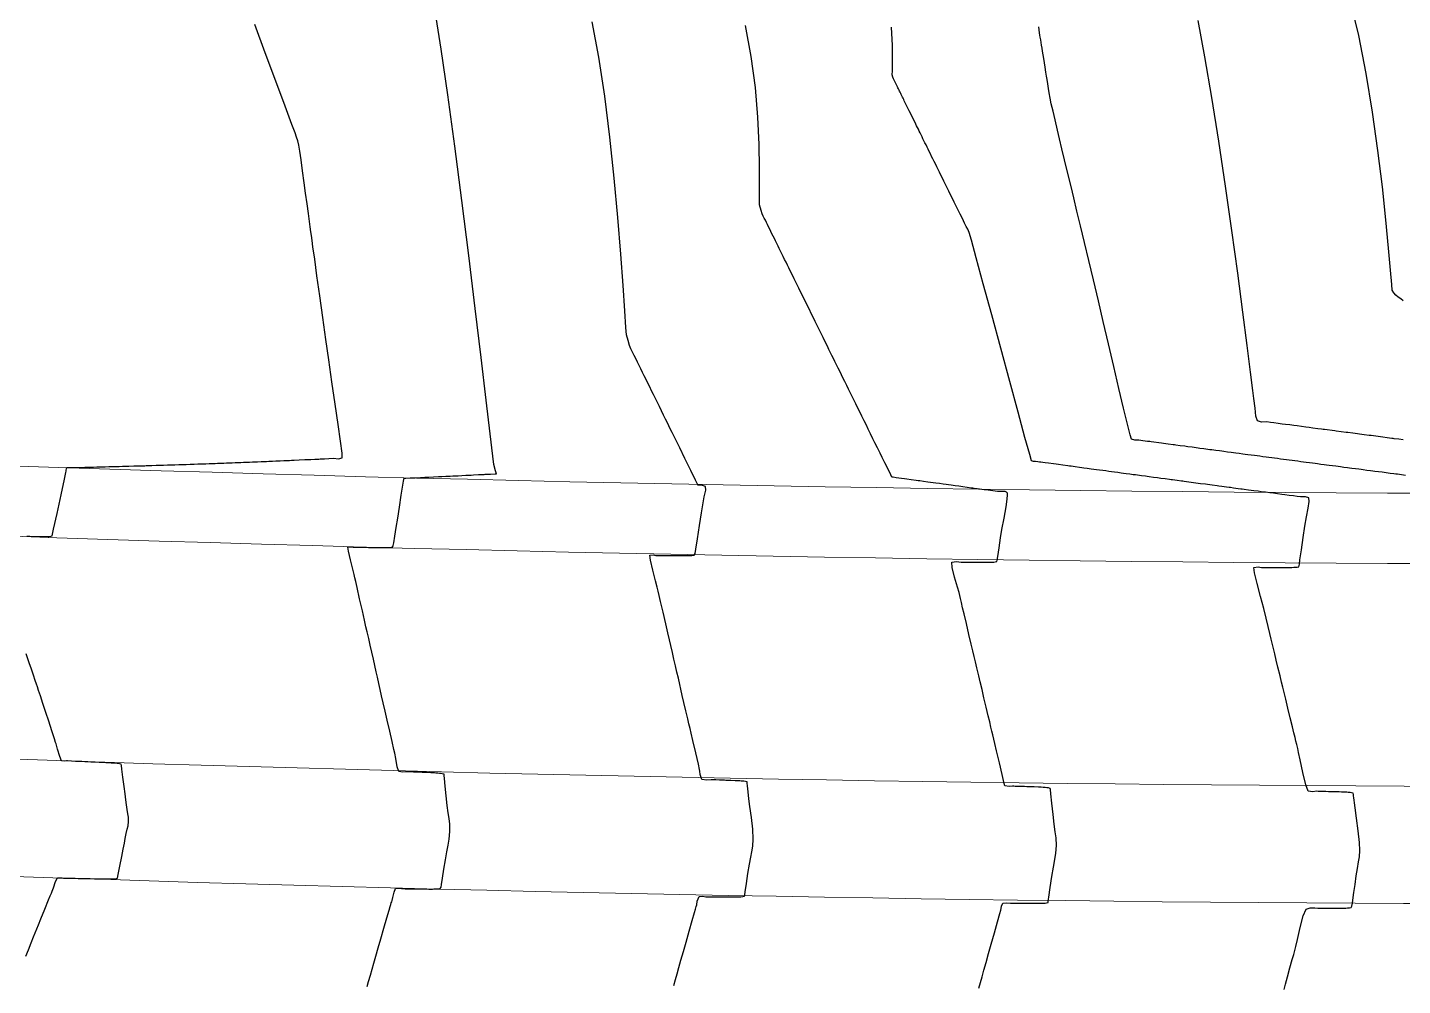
# Model space of a CAD drawing. Header units: millimetres. Extents: x 340454 to 342791, y 6993867 to 6995092.
# Drawn here: x 341532.6 to 341591.3, y 6994410 to 6994450.8 of the extents above; entities that cross this region are included whole.
import ezdxf

# ---------------------------------------------------------------- set-up
doc = ezdxf.new("R2010")
doc.units = ezdxf.units.MM
doc.header["$LTSCALE"] = 10
for name, color, linetype in [('T-HM-CURVA_INTERMEDIARIA', 45, 'Continuous'), ('T-HM-CURVA_MESTRA', 20, 'Continuous'), ('URB-Calçadas', 2, 'Continuous'), ('URB-Quadras', 3, 'Continuous')]:
    doc.layers.add(name, color=color, linetype=linetype)

msp = doc.modelspace()

# ---------------------------------------------------------------- linework, layer by layer
at = {"layer": 'T-HM-CURVA_INTERMEDIARIA', "color": 45, "linetype": 'Continuous', "lineweight": -3, "flags": 128}
for points, elevation in [([(341591.296, 6994439.182), (341591.188, 6994439.266), (341591.074, 6994439.348), (341590.973, 6994439.432), (341590.89, 6994439.532), (341590.828, 6994439.644), (341590.805, 6994439.878), (341590.754, 6994440.495), (341590.67, 6994441.435), (341590.554, 6994442.639), (341590.402, 6994444.045), (341590.212, 6994445.595), (341589.982, 6994447.227), (341589.711, 6994448.882), (341589.395, 6994450.5), (341589.033, 6994452.02)], 697), ([(341547.067, 6994409.943), (341547.13, 6994410.156), (341547.208, 6994410.425), (341547.281, 6994410.675), (341547.357, 6994410.938), (341547.444, 6994411.236), (341547.546, 6994411.589), (341547.656, 6994411.968), (341547.788, 6994412.422), (341547.917, 6994412.863), (341548.015, 6994413.202), (341548.057, 6994413.348), (341548.082, 6994413.434), (341548.103, 6994413.505), (341548.118, 6994413.556), (341548.133, 6994413.608), (341548.161, 6994413.738), (341548.22, 6994413.971), (341548.281, 6994414.118), (341548.423, 6994414.131), (341548.533, 6994414.115), (341548.621, 6994414.114), (341548.7, 6994414.113), (341548.806, 6994414.111), (341548.969, 6994414.109), (341549.122, 6994414.107), (341549.198, 6994414.106), (341549.273, 6994414.105), (341549.456, 6994414.103), (341549.622, 6994414.1), (341549.705, 6994414.099), (341549.778, 6994414.099), (341549.858, 6994414.099), (341549.911, 6994414.1), (341549.975, 6994414.101), (341550.071, 6994414.106), (341550.123, 6994414.11), (341550.188, 6994414.118), (341550.228, 6994414.173), (341550.246, 6994414.285), (341550.29, 6994414.567), (341550.349, 6994414.945), (341550.413, 6994415.348), (341550.475, 6994415.687), (341550.534, 6994415.962), (341550.579, 6994416.231), (341550.603, 6994416.553), (341550.599, 6994416.864), (341550.571, 6994417.107), (341550.532, 6994417.35), (341550.491, 6994417.662), (341550.45, 6994418.069), (341550.408, 6994418.484), (341550.376, 6994418.808), (341550.362, 6994418.941), (341550.356, 6994418.997), (341550.28, 6994419.017), (341550.218, 6994419.026), (341550.157, 6994419.032), (341550.083, 6994419.039), (341550.003, 6994419.045), (341549.952, 6994419.048), (341549.867, 6994419.052), (341549.784, 6994419.056), (341549.608, 6994419.064), (341549.415, 6994419.072), (341549.34, 6994419.076), (341549.264, 6994419.079), (341549.167, 6994419.083), (341549.046, 6994419.089), (341548.921, 6994419.094), (341548.765, 6994419.101), (341548.59, 6994419.081), (341548.426, 6994419.116), (341548.35, 6994419.304), (341548.303, 6994419.579), (341548.284, 6994419.739), (341548.266, 6994419.818), (341548.248, 6994419.898), (341548.214, 6994420.046), (341548.135, 6994420.39), (341548.033, 6994420.838), (341547.928, 6994421.299), (341547.841, 6994421.683), (341547.759, 6994422.042), (341547.69, 6994422.344), (341547.629, 6994422.612), (341547.571, 6994422.865), (341547.509, 6994423.138), (341547.46, 6994423.355), (341547.398, 6994423.627), (341547.337, 6994423.9), (341547.269, 6994424.197), (341547.201, 6994424.497), (341547.138, 6994424.778), (341547.073, 6994425.062), (341547.022, 6994425.287), (341546.957, 6994425.572), (341546.869, 6994425.96), (341546.751, 6994426.481), (341546.643, 6994426.959), (341546.584, 6994427.218), (341546.55, 6994427.367), (341546.516, 6994427.516), (341546.46, 6994427.745), (341546.364, 6994428.134), (341546.279, 6994428.506), (341546.252, 6994428.684), (341546.367, 6994428.694), (341546.47, 6994428.681), (341546.546, 6994428.68), (341546.675, 6994428.678), (341546.841, 6994428.676), (341546.953, 6994428.674), (341547.049, 6994428.673), (341547.129, 6994428.672), (341547.21, 6994428.67), (341547.384, 6994428.668), (341547.546, 6994428.666), (341547.609, 6994428.665), (341547.667, 6994428.664), (341547.721, 6994428.664), (341547.774, 6994428.663), (341547.873, 6994428.664), (341547.945, 6994428.666), (341548.04, 6994428.671), (341548.096, 6994428.675), (341548.149, 6994428.682), (341548.188, 6994428.747), (341548.207, 6994428.86), (341548.251, 6994429.142), (341548.311, 6994429.52), (341548.375, 6994429.923), (341548.448, 6994430.386), (341548.529, 6994430.9), (341548.596, 6994431.318), (341548.624, 6994431.499), (341548.631, 6994431.56), (341548.643, 6994431.615), (341548.725, 6994431.623), (341548.908, 6994431.63), (341549.126, 6994431.638), (341549.348, 6994431.649), (341549.538, 6994431.659), (341549.624, 6994431.663), (341549.709, 6994431.667), (341549.909, 6994431.677), (341550.122, 6994431.687), (341550.192, 6994431.691), (341550.263, 6994431.694), (341550.43, 6994431.702), (341550.62, 6994431.712), (341550.724, 6994431.717), (341550.827, 6994431.722), (341550.952, 6994431.728), (341551.118, 6994431.736), (341551.282, 6994431.745), (341551.407, 6994431.751), (341551.511, 6994431.756), (341551.616, 6994431.761), (341551.828, 6994431.772), (341552.007, 6994431.781), (341552.06, 6994431.783), (341552.114, 6994431.786), (341552.33, 6994431.797), (341552.538, 6994431.807), (341552.594, 6994431.81), (341552.55, 6994431.94), (341552.475, 6994432.2), (341552.429, 6994432.567), (341552.318, 6994433.517), (341552.15, 6994434.95), (341551.936, 6994436.763), (341551.685, 6994438.854), (341551.407, 6994441.122), (341551.113, 6994443.464), (341550.812, 6994445.779), (341550.515, 6994447.966), (341550.23, 6994449.921), (341549.968, 6994451.543)], 703), ([(341560.155, 6994409.978), (341560.229, 6994410.235), (341560.3, 6994410.482), (341560.377, 6994410.755), (341560.466, 6994411.067), (341560.571, 6994411.434), (341560.682, 6994411.825), (341560.817, 6994412.296), (341560.947, 6994412.753), (341561.046, 6994413.1), (341561.087, 6994413.244), (341561.104, 6994413.301), (341561.118, 6994413.352), (341561.139, 6994413.423), (341561.163, 6994413.582), (341561.239, 6994413.775), (341561.405, 6994413.794), (341561.527, 6994413.772), (341561.578, 6994413.772), (341561.629, 6994413.772), (341561.717, 6994413.771), (341561.84, 6994413.77), (341561.998, 6994413.768), (341562.129, 6994413.767), (341562.199, 6994413.767), (341562.268, 6994413.766), (341562.449, 6994413.765), (341562.63, 6994413.763), (341562.707, 6994413.763), (341562.769, 6994413.763), (341562.829, 6994413.764), (341562.909, 6994413.766), (341562.959, 6994413.767), (341563.02, 6994413.771), (341563.1, 6994413.777), (341563.175, 6994413.792), (341563.185, 6994413.844), (341563.207, 6994413.985), (341563.259, 6994414.327), (341563.325, 6994414.757), (341563.387, 6994415.161), (341563.441, 6994415.459), (341563.491, 6994415.691), (341563.529, 6994415.922), (341563.549, 6994416.221), (341563.53, 6994416.649), (341563.473, 6994417.153), (341563.409, 6994417.622), (341563.366, 6994417.949), (341563.335, 6994418.249), (341563.308, 6994418.5), (341563.297, 6994418.608), (341563.289, 6994418.665), (341563.217, 6994418.683), (341563.152, 6994418.692), (341563.098, 6994418.697), (341563.037, 6994418.703), (341562.985, 6994418.707), (341562.92, 6994418.711), (341562.861, 6994418.714), (341562.779, 6994418.718), (341562.589, 6994418.725), (341562.386, 6994418.733), (341562.317, 6994418.736), (341562.247, 6994418.739), (341562.116, 6994418.744), (341561.959, 6994418.75), (341561.854, 6994418.754), (341561.748, 6994418.758), (341561.569, 6994418.736), (341561.359, 6994418.773), (341561.281, 6994418.98), (341561.276, 6994419.13), (341561.259, 6994419.202), (341561.208, 6994419.421), (341561.094, 6994419.909), (341560.973, 6994420.429), (341560.9, 6994420.744), (341560.853, 6994420.944), (341560.807, 6994421.144), (341560.756, 6994421.363), (341560.678, 6994421.696), (341560.594, 6994422.057), (341560.524, 6994422.358), (341560.463, 6994422.618), (341560.416, 6994422.825), (341560.355, 6994423.086), (341560.296, 6994423.342), (341560.232, 6994423.617), (341560.166, 6994423.902), (341560.1, 6994424.186), (341560.03, 6994424.488), (341559.974, 6994424.727), (341559.904, 6994425.028), (341559.815, 6994425.414), (341559.7, 6994425.908), (341559.595, 6994426.362), (341559.534, 6994426.624), (341559.494, 6994426.797), (341559.454, 6994426.971), (341559.385, 6994427.242), (341559.27, 6994427.692), (341559.169, 6994428.122), (341559.139, 6994428.331), (341559.277, 6994428.346), (341559.397, 6994428.328), (341559.488, 6994428.327), (341559.568, 6994428.327), (341559.677, 6994428.326), (341559.838, 6994428.324), (341559.985, 6994428.323), (341560.059, 6994428.322), (341560.133, 6994428.322), (341560.317, 6994428.32), (341560.483, 6994428.318), (341560.555, 6994428.318), (341560.605, 6994428.318), (341560.661, 6994428.318), (341560.76, 6994428.319), (341560.85, 6994428.322), (341560.927, 6994428.326), (341560.981, 6994428.331), (341561.031, 6994428.338), (341561.075, 6994428.403), (341561.104, 6994428.59), (341561.174, 6994429.041), (341561.26, 6994429.607), (341561.342, 6994430.14), (341561.395, 6994430.49), (341561.463, 6994430.83), (341561.522, 6994431.113), (341561.516, 6994431.273), (341561.336, 6994431.324), (341561.198, 6994431.318), (341561.175, 6994431.364), (341561.09, 6994431.536), (341560.886, 6994431.95), (341560.636, 6994432.459), (341560.411, 6994432.914), (341560.286, 6994433.169), (341560.215, 6994433.312), (341560.159, 6994433.426), (341560.09, 6994433.565), (341559.995, 6994433.759), (341559.902, 6994433.948), (341559.81, 6994434.134), (341559.72, 6994434.316), (341559.631, 6994434.497), (341559.544, 6994434.673), (341559.459, 6994434.846), (341559.375, 6994435.017), (341559.292, 6994435.185), (341559.211, 6994435.349), (341559.131, 6994435.512), (341559.052, 6994435.671), (341558.975, 6994435.828), (341558.899, 6994435.982), (341558.823, 6994436.136), (341558.75, 6994436.284), (341558.677, 6994436.433), (341558.606, 6994436.576), (341558.535, 6994436.72), (341558.467, 6994436.859), (341558.396, 6994436.995), (341558.331, 6994437.134), (341558.276, 6994437.282), (341558.21, 6994437.488), (341558.145, 6994437.742), (341558.119, 6994438.044), (341558.071, 6994438.765), (341557.998, 6994439.835), (341557.899, 6994441.182), (341557.773, 6994442.735), (341557.618, 6994444.422), (341557.433, 6994446.173), (341557.215, 6994447.916), (341556.963, 6994449.579), (341556.676, 6994451.092)], 702), ([(341591.296, 6994433.257), (341591.104, 6994433.282), (341590.913, 6994433.306), (341590.861, 6994433.313), (341590.808, 6994433.32), (341590.612, 6994433.345), (341590.417, 6994433.371), (341590.32, 6994433.383), (341590.12, 6994433.409), (341589.921, 6994433.435), (341589.833, 6994433.447), (341589.628, 6994433.473), (341589.425, 6994433.5), (341589.345, 6994433.51), (341589.137, 6994433.538), (341588.93, 6994433.565), (341588.857, 6994433.574), (341588.645, 6994433.602), (341588.434, 6994433.629), (341588.369, 6994433.638), (341588.256, 6994433.653), (341588.051, 6994433.68), (341587.938, 6994433.694), (341587.882, 6994433.702), (341587.809, 6994433.711), (341587.642, 6994433.733), (341587.442, 6994433.759), (341587.276, 6994433.781), (341587.13, 6994433.8), (341586.947, 6994433.824), (341586.769, 6994433.848), (341586.628, 6994433.866), (341586.451, 6994433.89), (341586.272, 6994433.913), (341586.13, 6994433.932), (341585.955, 6994433.955), (341585.774, 6994433.979), (341585.629, 6994433.998), (341585.473, 6994434.018), (341585.246, 6994434.016), (341585.075, 6994434.071), (341585.005, 6994434.269), (341584.969, 6994434.613), (341584.922, 6994435.027), (341584.877, 6994435.366), (341584.78, 6994436.139), (341584.635, 6994437.276), (341584.45, 6994438.709), (341584.231, 6994440.367), (341583.983, 6994442.18), (341583.713, 6994444.08), (341583.427, 6994445.996), (341583.131, 6994447.859), (341582.832, 6994449.598), (341582.536, 6994451.145)], 698), ([(341532.539, 6994429.147), (341532.621, 6994429.145), (341532.672, 6994429.144), (341532.772, 6994429.141), (341532.883, 6994429.138), (341532.947, 6994429.137), (341533.001, 6994429.136), (341533.056, 6994429.135), (341533.119, 6994429.135), (341533.181, 6994429.134), (341533.246, 6994429.134), (341533.31, 6994429.135), (341533.366, 6994429.136), (341533.42, 6994429.137), (341533.487, 6994429.14), (341533.57, 6994429.146), (341533.63, 6994429.161), (341533.691, 6994429.443), (341533.834, 6994430.112), (341534.005, 6994430.912), (341534.148, 6994431.584), (341534.209, 6994431.87), (341534.22, 6994431.92), (341534.23, 6994431.969), (341534.239, 6994432.022), (341534.252, 6994432.071), (341534.328, 6994432.076), (341534.497, 6994432.078), (341534.7, 6994432.081), (341534.872, 6994432.084), (341535.025, 6994432.088), (341535.212, 6994432.092), (341535.39, 6994432.097), (341535.532, 6994432.1), (341535.71, 6994432.104), (341535.896, 6994432.109), (341536.045, 6994432.113), (341536.208, 6994432.117), (341536.484, 6994432.124), (341536.627, 6994432.128), (341536.706, 6994432.13), (341536.905, 6994432.136), (341537.108, 6994432.142), (341537.203, 6994432.144), (341537.394, 6994432.15), (341537.589, 6994432.155), (341537.645, 6994432.157), (341537.701, 6994432.159), (341537.884, 6994432.164), (341538.07, 6994432.17), (341538.135, 6994432.172), (341538.199, 6994432.174), (341538.373, 6994432.179), (341538.551, 6994432.185), (341538.624, 6994432.187), (341538.697, 6994432.189), (341538.862, 6994432.195), (341539.031, 6994432.2), (341539.113, 6994432.203), (341539.195, 6994432.206), (341539.35, 6994432.211), (341539.512, 6994432.216), (341539.602, 6994432.219), (341539.693, 6994432.222), (341539.839, 6994432.228), (341539.992, 6994432.233), (341540.092, 6994432.236), (341540.191, 6994432.24), (341540.328, 6994432.245), (341540.473, 6994432.25), (341540.581, 6994432.254), (341540.689, 6994432.258), (341540.817, 6994432.263), (341540.953, 6994432.268), (341541.07, 6994432.272), (341541.187, 6994432.277), (341541.307, 6994432.281), (341541.434, 6994432.286), (341541.563, 6994432.291), (341541.685, 6994432.296), (341541.8, 6994432.3), (341541.914, 6994432.305), (341542.052, 6994432.31), (341542.183, 6994432.316), (341542.289, 6994432.32), (341542.395, 6994432.324), (341542.541, 6994432.33), (341542.681, 6994432.336), (341542.778, 6994432.34), (341542.876, 6994432.344), (341543.031, 6994432.351), (341543.179, 6994432.357), (341543.268, 6994432.361), (341543.357, 6994432.365), (341543.52, 6994432.372), (341543.677, 6994432.378), (341543.757, 6994432.382), (341543.838, 6994432.386), (341543.963, 6994432.391), (341544.175, 6994432.401), (341544.414, 6994432.412), (341544.555, 6994432.418), (341544.614, 6994432.421), (341544.673, 6994432.423), (341544.843, 6994432.431), (341545.004, 6994432.439), (341545.072, 6994432.442), (341545.156, 6994432.446), (341545.249, 6994432.45), (341545.442, 6994432.46), (341545.637, 6994432.469), (341545.853, 6994432.449), (341546.001, 6994432.486), (341545.998, 6994432.693), (341545.939, 6994433.195), (341545.838, 6994433.916), (341545.71, 6994434.783), (341545.568, 6994435.724), (341545.429, 6994436.664), (341545.305, 6994437.53), (341545.174, 6994438.477), (341545.047, 6994439.403), (341544.93, 6994440.251), (341544.832, 6994440.964), (341544.76, 6994441.485), (341544.722, 6994441.759), (341544.693, 6994441.969), (341544.67, 6994442.135), (341544.641, 6994442.346), (341544.61, 6994442.572), (341544.563, 6994442.911), (341544.506, 6994443.324), (341544.444, 6994443.772), (341544.383, 6994444.216), (341544.315, 6994444.733), (341544.256, 6994445.195), (341544.205, 6994445.569), (341544.162, 6994445.822), (341544.111, 6994446.016), (341544.059, 6994446.167), (341543.992, 6994446.358), (341543.861, 6994446.709), (341543.567, 6994447.489), (341543.167, 6994448.556), (341542.719, 6994449.765), (341542.279, 6994450.973)], 704), ([(341573.181, 6994409.863), (341573.25, 6994410.109), (341573.319, 6994410.353), (341573.397, 6994410.635), (341573.489, 6994410.961), (341573.595, 6994411.341), (341573.708, 6994411.745), (341573.844, 6994412.232), (341573.976, 6994412.703), (341574.076, 6994413.06), (341574.116, 6994413.203), (341574.133, 6994413.262), (341574.148, 6994413.366), (341574.198, 6994413.494), (341574.373, 6994413.508), (341574.524, 6994413.493), (341574.581, 6994413.493), (341574.638, 6994413.493), (341574.735, 6994413.493), (341574.877, 6994413.492), (341575.028, 6994413.491), (341575.139, 6994413.491), (341575.201, 6994413.491), (341575.264, 6994413.491), (341575.445, 6994413.49), (341575.622, 6994413.489), (341575.678, 6994413.49), (341575.728, 6994413.49), (341575.797, 6994413.491), (341575.87, 6994413.493), (341575.948, 6994413.497), (341576.012, 6994413.501), (341576.066, 6994413.507), (341576.134, 6994413.52), (341576.144, 6994413.578), (341576.17, 6994413.75), (341576.23, 6994414.157), (341576.302, 6994414.639), (341576.361, 6994415.037), (341576.421, 6994415.364), (341576.471, 6994415.624), (341576.497, 6994415.952), (341576.483, 6994416.28), (341576.443, 6994416.541), (341576.395, 6994416.871), (341576.35, 6994417.271), (341576.297, 6994417.755), (341576.251, 6994418.164), (341576.232, 6994418.337), (341576.23, 6994418.389), (341576.15, 6994418.412), (341576.087, 6994418.42), (341576.01, 6994418.428), (341575.92, 6994418.435), (341575.843, 6994418.439), (341575.79, 6994418.441), (341575.732, 6994418.444), (341575.546, 6994418.45), (341575.358, 6994418.457), (341575.295, 6994418.459), (341575.232, 6994418.461), (341575.132, 6994418.465), (341574.988, 6994418.47), (341574.837, 6994418.475), (341574.733, 6994418.478), (341574.676, 6994418.48), (341574.619, 6994418.482), (341574.468, 6994418.473), (341574.294, 6994418.494), (341574.255, 6994418.597), (341574.238, 6994418.729), (341574.178, 6994418.983), (341574.059, 6994419.482), (341573.936, 6994419.997), (341573.863, 6994420.301), (341573.82, 6994420.485), (341573.776, 6994420.668), (341573.738, 6994420.83), (341573.696, 6994421.006), (341573.645, 6994421.223), (341573.582, 6994421.486), (341573.494, 6994421.855), (341573.399, 6994422.255), (341573.315, 6994422.608), (341573.237, 6994422.936), (341573.175, 6994423.197), (341573.097, 6994423.526), (341573.033, 6994423.793), (341572.98, 6994424.019), (341572.924, 6994424.254), (341572.855, 6994424.548), (341572.758, 6994424.956), (341572.647, 6994425.425), (341572.549, 6994425.841), (341572.489, 6994426.092), (341572.435, 6994426.321), (341572.395, 6994426.488), (341572.364, 6994426.619), (341572.333, 6994426.75), (341572.266, 6994426.979), (341572.146, 6994427.398), (341572.044, 6994427.816), (341572.028, 6994428.04), (341572.229, 6994428.071), (341572.426, 6994428.038), (341572.534, 6994428.038), (341572.642, 6994428.037), (341572.797, 6994428.037), (341572.924, 6994428.036), (341572.991, 6994428.036), (341573.059, 6994428.035), (341573.241, 6994428.035), (341573.422, 6994428.034), (341573.489, 6994428.034), (341573.55, 6994428.034), (341573.649, 6994428.036), (341573.739, 6994428.039), (341573.816, 6994428.044), (341573.878, 6994428.05), (341573.953, 6994428.064), (341573.963, 6994428.122), (341573.987, 6994428.278), (341574.041, 6994428.646), (341574.106, 6994429.084), (341574.168, 6994429.437), (341574.256, 6994429.911), (341574.342, 6994430.4), (341574.39, 6994430.73), (341574.403, 6994430.905), (341574.398, 6994430.976), (341574.39, 6994430.994), (341574.365, 6994431.02), (341574.301, 6994431.047), (341574.18, 6994431.05), (341573.978, 6994431.05), (341573.77, 6994431.079), (341573.573, 6994431.105), (341573.482, 6994431.118), (341573.412, 6994431.127), (341573.302, 6994431.142), (341573.103, 6994431.17), (341572.986, 6994431.185), (341572.929, 6994431.193), (341572.872, 6994431.201), (341572.688, 6994431.226), (341572.49, 6994431.253), (341572.41, 6994431.264), (341572.329, 6994431.275), (341572.172, 6994431.297), (341571.994, 6994431.321), (341571.888, 6994431.336), (341571.781, 6994431.35), (341571.654, 6994431.368), (341571.498, 6994431.389), (341571.351, 6994431.409), (341571.227, 6994431.426), (341571.115, 6994431.442), (341571.003, 6994431.457), (341570.823, 6994431.482), (341570.667, 6994431.503), (341570.587, 6994431.514), (341570.507, 6994431.525), (341570.294, 6994431.555), (341570.1, 6994431.581), (341570.011, 6994431.594), (341569.881, 6994431.612), (341569.65, 6994431.643), (341569.524, 6994431.661), (341569.467, 6994431.669), (341569.417, 6994431.768), (341569.303, 6994432.001), (341569.166, 6994432.278), (341569.055, 6994432.505), (341568.963, 6994432.692), (341568.853, 6994432.914), (341568.746, 6994433.131), (341568.661, 6994433.305), (341568.559, 6994433.511), (341568.458, 6994433.716), (341568.378, 6994433.879), (341568.281, 6994434.074), (341568.186, 6994434.267), (341568.111, 6994434.42), (341568.02, 6994434.604), (341567.93, 6994434.786), (341567.859, 6994434.932), (341567.773, 6994435.106), (341567.688, 6994435.278), (341567.62, 6994435.415), (341567.539, 6994435.58), (341567.459, 6994435.743), (341567.395, 6994435.873), (341567.318, 6994436.029), (341567.241, 6994436.184), (341567.18, 6994436.308), (341567.107, 6994436.456), (341567.035, 6994436.603), (341566.977, 6994436.72), (341566.907, 6994436.861), (341566.839, 6994437.001), (341566.784, 6994437.113), (341566.717, 6994437.247), (341566.625, 6994437.434), (341566.536, 6994437.615), (341566.448, 6994437.793), (341566.363, 6994437.965), (341566.28, 6994438.135), (341566.198, 6994438.3), (341566.12, 6994438.46), (341566.041, 6994438.62), (341565.931, 6994438.843), (341565.727, 6994439.255), (341565.495, 6994439.727), (341565.297, 6994440.129), (341565.197, 6994440.331), (341565.133, 6994440.461), (341565.071, 6994440.587), (341565.009, 6994440.712), (341564.95, 6994440.833), (341564.89, 6994440.955), (341564.832, 6994441.072), (341564.775, 6994441.189), (341564.719, 6994441.302), (341564.663, 6994441.414), (341564.609, 6994441.524), (341564.556, 6994441.633), (341564.504, 6994441.738), (341564.452, 6994441.844), (341564.401, 6994441.946), (341564.351, 6994442.048), (341564.302, 6994442.147), (341564.253, 6994442.246), (341564.206, 6994442.342), (341564.159, 6994442.437), (341564.113, 6994442.531), (341564.068, 6994442.623), (341564.023, 6994442.713), (341563.978, 6994442.801), (341563.936, 6994442.891), (341563.883, 6994443.038), (341563.815, 6994443.283), (341563.813, 6994443.509), (341563.819, 6994444.047), (341563.82, 6994444.844), (341563.8, 6994445.85), (341563.745, 6994447.013), (341563.64, 6994448.282), (341563.469, 6994449.605), (341563.22, 6994450.93)], 701), ([(341591.39, 6994431.742), (341591.223, 6994431.764), (341591.054, 6994431.786), (341590.974, 6994431.796), (341590.894, 6994431.806), (341590.731, 6994431.827), (341590.566, 6994431.849), (341590.482, 6994431.86), (341590.397, 6994431.871), (341590.239, 6994431.891), (341590.078, 6994431.912), (341589.99, 6994431.924), (341589.901, 6994431.935), (341589.747, 6994431.955), (341589.59, 6994431.976), (341589.498, 6994431.988), (341589.405, 6994432), (341589.255, 6994432.02), (341589.103, 6994432.039), (341589.006, 6994432.052), (341588.909, 6994432.065), (341588.764, 6994432.084), (341588.615, 6994432.103), (341588.514, 6994432.116), (341588.413, 6994432.13), (341588.272, 6994432.148), (341588.127, 6994432.167), (341588.022, 6994432.181), (341587.917, 6994432.194), (341587.78, 6994432.212), (341587.639, 6994432.231), (341587.53, 6994432.245), (341587.421, 6994432.259), (341587.288, 6994432.277), (341587.152, 6994432.295), (341587.038, 6994432.31), (341586.925, 6994432.325), (341586.796, 6994432.341), (341586.664, 6994432.359), (341586.546, 6994432.374), (341586.429, 6994432.39), (341586.304, 6994432.406), (341586.176, 6994432.423), (341586.054, 6994432.439), (341585.933, 6994432.455), (341585.806, 6994432.472), (341585.68, 6994432.488), (341585.558, 6994432.504), (341585.437, 6994432.52), (341585.3, 6994432.538), (341585.17, 6994432.556), (341585.056, 6994432.571), (341584.941, 6994432.586), (341584.797, 6994432.605), (341584.66, 6994432.623), (341584.553, 6994432.637), (341584.445, 6994432.651), (341584.294, 6994432.671), (341584.15, 6994432.691), (341584.05, 6994432.704), (341583.949, 6994432.717), (341583.791, 6994432.738), (341583.639, 6994432.758), (341583.546, 6994432.771), (341583.453, 6994432.783), (341583.288, 6994432.805), (341583.128, 6994432.826), (341583.043, 6994432.837), (341582.957, 6994432.849), (341582.784, 6994432.872), (341582.616, 6994432.894), (341582.539, 6994432.904), (341582.462, 6994432.915), (341582.28, 6994432.939), (341582.103, 6994432.962), (341582.034, 6994432.971), (341581.966, 6994432.981), (341581.776, 6994433.006), (341581.59, 6994433.031), (341581.53, 6994433.039), (341581.47, 6994433.047), (341581.265, 6994433.074), (341581.066, 6994433.101), (341580.974, 6994433.113), (341580.857, 6994433.129), (341580.65, 6994433.156), (341580.538, 6994433.171), (341580.479, 6994433.179), (341580.381, 6994433.192), (341580.182, 6994433.219), (341580.005, 6994433.243), (341579.836, 6994433.243), (341579.702, 6994433.283), (341579.641, 6994433.468), (341579.522, 6994433.93), (341579.358, 6994434.609), (341579.161, 6994435.447), (341578.943, 6994436.383), (341578.716, 6994437.358), (341578.493, 6994438.311), (341578.286, 6994439.184), (341578.071, 6994440.081), (341577.871, 6994440.913), (341577.687, 6994441.679), (341577.52, 6994442.378), (341577.368, 6994443.01), (341577.233, 6994443.573), (341577.115, 6994444.066), (341576.97, 6994444.668), (341576.842, 6994445.201), (341576.728, 6994445.673), (341576.627, 6994446.093), (341576.537, 6994446.472), (341576.435, 6994446.9), (341576.345, 6994447.275), (341576.272, 6994447.588), (341576.22, 6994447.829), (341576.179, 6994448.058), (341576.151, 6994448.244), (341576.122, 6994448.44), (341576.093, 6994448.625), (341576.069, 6994448.773), (341576.043, 6994448.932), (341576.009, 6994449.146), (341575.978, 6994449.337), (341575.949, 6994449.521), (341575.924, 6994449.676), (341575.899, 6994449.831), (341575.878, 6994449.964), (341575.857, 6994450.095), (341575.838, 6994450.211), (341575.82, 6994450.324), (341575.804, 6994450.426), (341575.788, 6994450.521), (341575.773, 6994450.615), (341575.741, 6994450.873)], 699), ([(341532.497, 6994411.237), (341532.61, 6994411.511), (341532.73, 6994411.804), (341532.837, 6994412.063), (341532.907, 6994412.235), (341532.976, 6994412.401), (341533.044, 6994412.567), (341533.147, 6994412.821), (341533.316, 6994413.238), (341533.474, 6994413.631), (341533.547, 6994413.812), (341533.571, 6994413.869), (341533.592, 6994413.922), (341533.625, 6994414.005), (341533.677, 6994414.151), (341533.776, 6994414.417), (341533.851, 6994414.574), (341533.97, 6994414.582), (341534.061, 6994414.569), (341534.115, 6994414.568), (341534.206, 6994414.566), (341534.386, 6994414.562), (341534.615, 6994414.557), (341534.735, 6994414.554), (341534.855, 6994414.551), (341535.005, 6994414.548), (341535.116, 6994414.546), (341535.183, 6994414.544), (341535.251, 6994414.543), (341535.433, 6994414.539), (341535.616, 6994414.535), (341535.692, 6994414.533), (341535.753, 6994414.532), (341535.805, 6994414.531), (341535.89, 6994414.529), (341535.954, 6994414.529), (341536.019, 6994414.529), (341536.117, 6994414.53), (341536.214, 6994414.532), (341536.313, 6994414.537), (341536.372, 6994414.543), (341536.42, 6994414.558), (341536.451, 6994414.713), (341536.519, 6994415.072), (341536.599, 6994415.485), (341536.66, 6994415.803), (341536.709, 6994416.055), (341536.749, 6994416.258), (341536.789, 6994416.465), (341536.833, 6994416.646), (341536.869, 6994416.791), (341536.889, 6994416.973), (341536.882, 6994417.157), (341536.855, 6994417.303), (341536.823, 6994417.487), (341536.797, 6994417.696), (341536.771, 6994417.901), (341536.738, 6994418.155), (341536.697, 6994418.469), (341536.645, 6994418.87), (341536.6, 6994419.216), (341536.581, 6994419.365), (341536.575, 6994419.419), (341536.503, 6994419.438), (341536.45, 6994419.445), (341536.398, 6994419.452), (341536.304, 6994419.461), (341536.251, 6994419.465), (341536.203, 6994419.468), (341536.151, 6994419.472), (341536.056, 6994419.478), (341535.997, 6994419.481), (341535.919, 6994419.485), (341535.849, 6994419.488), (341535.783, 6994419.491), (341535.732, 6994419.493), (341535.634, 6994419.498), (341535.439, 6994419.507), (341535.284, 6994419.514), (341535.149, 6994419.52), (341535.024, 6994419.526), (341534.888, 6994419.532), (341534.785, 6994419.537), (341534.707, 6994419.54), (341534.629, 6994419.544), (341534.446, 6994419.552), (341534.286, 6994419.559), (341534.232, 6994419.562), (341534.14, 6994419.556), (341534.023, 6994419.571), (341533.952, 6994419.754), (341533.859, 6994420.065), (341533.809, 6994420.24), (341533.791, 6994420.297), (341533.773, 6994420.353), (341533.725, 6994420.501), (341533.614, 6994420.841), (341533.479, 6994421.256), (341533.358, 6994421.629), (341533.23, 6994422.016), (341533.124, 6994422.334), (341533.046, 6994422.568), (341532.996, 6994422.721), (341532.956, 6994422.842), (341532.906, 6994422.994), (341532.831, 6994423.217), (341532.741, 6994423.482), (341532.649, 6994423.751), (341532.579, 6994423.959), (341532.524, 6994424.125)], 704)]:
    msp.add_lwpolyline(points, dxfattribs=dict(at, elevation=elevation))
at = {"layer": 'T-HM-CURVA_MESTRA', "color": 20, "linetype": 'Continuous', "lineweight": -3, "elevation": 700, "flags": 128}
msp.add_lwpolyline([(341586.206, 6994409.811), (341586.271, 6994410.046), (341586.353, 6994410.346), (341586.46, 6994410.733), (341586.559, 6994411.093), (341586.619, 6994411.312), (341586.664, 6994411.478), (341586.71, 6994411.644), (341586.776, 6994411.939), (341586.891, 6994412.451), (341587.025, 6994412.958), (341587.147, 6994413.235), (341587.322, 6994413.298), (341587.515, 6994413.291), (341587.648, 6994413.277), (341587.77, 6994413.279), (341587.891, 6994413.278), (341588.043, 6994413.278), (341588.149, 6994413.278), (341588.205, 6994413.278), (341588.262, 6994413.278), (341588.426, 6994413.278), (341588.582, 6994413.279), (341588.649, 6994413.279), (341588.707, 6994413.28), (341588.766, 6994413.281), (341588.844, 6994413.284), (341588.921, 6994413.289), (341589.001, 6994413.295), (341589.066, 6994413.304), (341589.104, 6994413.365), (341589.122, 6994413.489), (341589.156, 6994413.73), (341589.187, 6994413.945), (341589.236, 6994414.286), (341589.29, 6994414.66), (341589.335, 6994414.977), (341589.384, 6994415.252), (341589.425, 6994415.47), (341589.445, 6994415.745), (341589.423, 6994416.08), (341589.367, 6994416.586), (341589.298, 6994417.125), (341589.239, 6994417.565), (341589.211, 6994417.768), (341589.196, 6994417.895), (341589.185, 6994417.991), (341589.176, 6994418.068), (341589.169, 6994418.129), (341589.161, 6994418.187), (341589.086, 6994418.204), (341589.024, 6994418.212), (341588.947, 6994418.219), (341588.887, 6994418.223), (341588.834, 6994418.227), (341588.757, 6994418.23), (341588.663, 6994418.234), (341588.558, 6994418.237), (341588.364, 6994418.243), (341588.218, 6994418.247), (341588.101, 6994418.25), (341587.984, 6994418.254), (341587.832, 6994418.258), (341587.719, 6994418.262), (341587.656, 6994418.264), (341587.592, 6994418.266), (341587.44, 6994418.241), (341587.23, 6994418.276), (341587.131, 6994418.546), (341587.007, 6994419.073), (341586.894, 6994419.613), (341586.83, 6994419.921), (341586.789, 6994420.088), (341586.749, 6994420.256), (341586.713, 6994420.403), (341586.675, 6994420.563), (341586.627, 6994420.76), (341586.564, 6994421.016), (341586.472, 6994421.394), (341586.37, 6994421.814), (341586.278, 6994422.193), (341586.209, 6994422.478), (341586.155, 6994422.703), (341586.102, 6994422.923), (341586.036, 6994423.192), (341585.947, 6994423.559), (341585.875, 6994423.857), (341585.808, 6994424.131), (341585.754, 6994424.353), (341585.711, 6994424.53), (341585.657, 6994424.752), (341585.599, 6994424.992), (341585.526, 6994425.295), (341585.439, 6994425.655), (341585.339, 6994426.069), (341585.206, 6994426.577), (341585.055, 6994427.133), (341584.94, 6994427.591), (341584.918, 6994427.812), (341585.098, 6994427.838), (341585.249, 6994427.812), (341585.307, 6994427.812), (341585.366, 6994427.812), (341585.464, 6994427.812), (341585.608, 6994427.812), (341585.733, 6994427.812), (341585.863, 6994427.812), (341586.021, 6994427.812), (341586.226, 6994427.812), (341586.334, 6994427.812), (341586.426, 6994427.813), (341586.483, 6994427.814), (341586.539, 6994427.816), (341586.629, 6994427.819), (341586.706, 6994427.824), (341586.768, 6994427.83), (341586.842, 6994427.845), (341586.853, 6994427.903), (341586.861, 6994427.959), (341586.887, 6994428.137), (341586.949, 6994428.567), (341587.025, 6994429.096), (341587.093, 6994429.573), (341587.162, 6994429.974), (341587.234, 6994430.342), (341587.278, 6994430.626), (341587.266, 6994430.777), (341587.121, 6994430.826), (341586.909, 6994430.824), (341586.76, 6994430.843), (341586.609, 6994430.863), (341586.421, 6994430.888), (341586.247, 6994430.911), (341586.108, 6994430.929), (341585.934, 6994430.952), (341585.752, 6994430.976), (341585.599, 6994430.996), (341585.414, 6994431.021), (341585.236, 6994431.044), (341585.095, 6994431.063), (341584.918, 6994431.086), (341584.692, 6994431.116), (341584.503, 6994431.141), (341584.422, 6994431.152), (341584.368, 6994431.159), (341584.253, 6994431.174), (341584.042, 6994431.202), (341583.926, 6994431.217), (341583.862, 6994431.226), (341583.749, 6994431.241), (341583.544, 6994431.268), (341583.429, 6994431.283), (341583.355, 6994431.293), (341583.145, 6994431.321), (341582.933, 6994431.349), (341582.847, 6994431.36), (341582.643, 6994431.387), (341582.437, 6994431.415), (341582.339, 6994431.428), (341582.141, 6994431.454), (341581.941, 6994431.481), (341581.886, 6994431.488), (341581.831, 6994431.496), (341581.64, 6994431.521), (341581.445, 6994431.547), (341581.382, 6994431.555), (341581.319, 6994431.564), (341581.137, 6994431.588), (341580.949, 6994431.613), (341580.877, 6994431.623), (341580.805, 6994431.632), (341580.632, 6994431.656), (341580.453, 6994431.679), (341580.371, 6994431.69), (341580.289, 6994431.701), (341580.127, 6994431.723), (341579.957, 6994431.746), (341579.864, 6994431.758), (341579.771, 6994431.771), (341579.621, 6994431.791), (341579.461, 6994431.812), (341579.355, 6994431.827), (341579.249, 6994431.841), (341579.114, 6994431.859), (341578.965, 6994431.879), (341578.845, 6994431.895), (341578.725, 6994431.911), (341578.601, 6994431.928), (341578.469, 6994431.946), (341578.325, 6994431.965), (341578.196, 6994431.982), (341578.085, 6994431.997), (341577.973, 6994432.012), (341577.81, 6994432.034), (341577.662, 6994432.054), (341577.57, 6994432.067), (341577.478, 6994432.079), (341577.292, 6994432.104), (341577.122, 6994432.127), (341577.052, 6994432.137), (341576.982, 6994432.146), (341576.771, 6994432.175), (341576.573, 6994432.201), (341576.486, 6994432.213), (341576.369, 6994432.229), (341576.155, 6994432.258), (341576.014, 6994432.277), (341575.905, 6994432.292), (341575.827, 6994432.302), (341575.773, 6994432.31), (341575.701, 6994432.32), (341575.602, 6994432.334), (341575.51, 6994432.339), (341575.428, 6994432.358), (341575.349, 6994432.631), (341575.148, 6994433.361), (341574.856, 6994434.436), (341574.501, 6994435.742), (341574.115, 6994437.165), (341573.728, 6994438.594), (341573.37, 6994439.914), (341573.071, 6994441.013), (341572.86, 6994441.778), (341572.769, 6994442.096), (341572.705, 6994442.246), (341572.643, 6994442.363), (341572.57, 6994442.5), (341572.475, 6994442.692), (341572.385, 6994442.876), (341572.297, 6994443.055), (341572.212, 6994443.226), (341572.13, 6994443.393), (341572.051, 6994443.553), (341571.973, 6994443.711), (341571.9, 6994443.859), (341571.827, 6994444.007), (341571.759, 6994444.145), (341571.69, 6994444.285), (341571.626, 6994444.415), (341571.562, 6994444.546), (341571.501, 6994444.669), (341571.44, 6994444.792), (341571.383, 6994444.908), (341571.326, 6994445.024), (341571.272, 6994445.134), (341571.217, 6994445.244), (341571.166, 6994445.349), (341571.115, 6994445.452), (341571.066, 6994445.551), (341571.018, 6994445.65), (341570.971, 6994445.744), (341570.925, 6994445.837), (341570.881, 6994445.927), (341570.837, 6994446.015), (341570.795, 6994446.101), (341570.754, 6994446.185), (341570.713, 6994446.267), (341570.674, 6994446.347), (341570.635, 6994446.425), (341570.598, 6994446.502), (341570.561, 6994446.576), (341570.525, 6994446.648), (341570.49, 6994446.72), (341570.387, 6994446.93), (341570.209, 6994447.29), (341570.109, 6994447.492), (341570.08, 6994447.551), (341570.052, 6994447.608), (341570.025, 6994447.664), (341569.997, 6994447.719), (341569.971, 6994447.774), (341569.944, 6994447.827), (341569.919, 6994447.879), (341569.893, 6994447.931), (341569.868, 6994447.981), (341569.844, 6994448.031), (341569.82, 6994448.08), (341569.796, 6994448.128), (341569.773, 6994448.175), (341569.75, 6994448.222), (341569.727, 6994448.267), (341569.705, 6994448.312), (341569.662, 6994448.4), (341569.62, 6994448.485), (341569.579, 6994448.568), (341569.54, 6994448.648), (341569.515, 6994448.723), (341569.485, 6994448.825), (341569.491, 6994448.998), (341569.5, 6994449.438), (341569.492, 6994450.079), (341569.445, 6994450.858)], dxfattribs=at)
at = {"layer": 'URB-Calçadas', "lineweight": 0}
for points in [[(341549.964, 6994572.578), (341544.441, 6994513.129, 0.441915), (341552.414, 6994504.389), (341573.451, 6994504.41, -2.636759), (341572.626, 6994493.167, -0.012632), (341474.754, 6994497.063, 0.571181), (341474.754, 6994497.063, 0.423438), (341466.244, 6994490.841), (341461.414, 6994441.05, 0.451996), (341468.35, 6994432.344, 0.01745), (341608.104, 6994427.975, 0.093596), (341651.192, 6994436.869, 0.2812), (341724.28, 6994553.693)], [(341484.568, 6994421.82, 0.016327), (341615.981, 6994418.519, -0.416424), (341618.5, 6994416.019, -0.412007), (341616.019, 6994413.519, -0.016327), (341484.279, 6994416.828, -0.348503), (341481.961, 6994418.897, -0.483126), (341484.568, 6994421.82)]]:
    msp.add_lwpolyline(points, format="xyb", dxfattribs=at)
at = {"layer": 'URB-Quadras', "color": 252, "lineweight": 0}
msp.add_lwpolyline([(341572.659, 6994506.386, -2.326577), (341571.688, 6994491.18, -0.012591), (341474.035, 6994495.106, 0.405063), (341468.732, 6994490.599), (341463.902, 6994440.809, 0.423192), (341468.548, 6994435.337, 0.017447), (341608.073, 6994430.975, 0.093313), (341649.949, 6994439.602, 0.275349), (341721.223, 6994551.03)], format="xyb", dxfattribs=at)
at = {"layer": 'URB-Quadras', "color": 252}
msp.add_lwpolyline([(341603.483, 6994491.214, 0.00031), (341649.949, 6994439.602, 0.12001)], format="xyb", dxfattribs=at)
at = {"layer": 'URB-Quadras', "color": 252, "lineweight": 0}
msp.add_lwpolyline([(341593.079, 6994487.975), (341593.079, 6994490.975), (341586.885, 6994490.975, -0.428222), (341571.688, 6994491.18, -0.012591), (341474.035, 6994495.106, 0.405063), (341468.732, 6994490.599), (341463.902, 6994440.809, 0.423192), (341468.548, 6994435.337, 0.017447), (341608.073, 6994430.975, 0.065575), (341637.921, 6994435.426)], format="xyb", close=True, dxfattribs=at)

doc.saveas('drawing.dxf')
